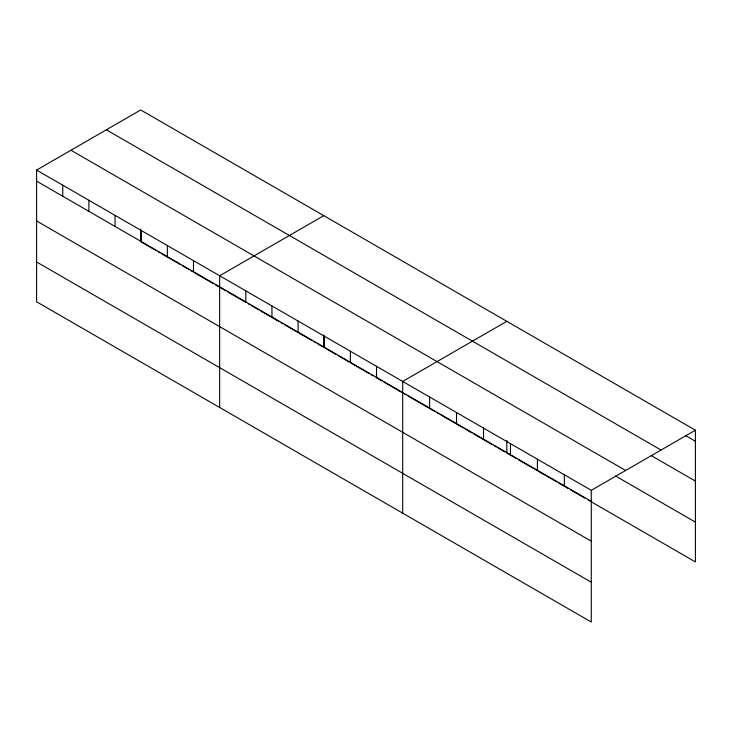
<?xml version="1.0" encoding="UTF-8"?>
<svg xmlns="http://www.w3.org/2000/svg" width="732" height="732" viewBox="0 0 732 732"><rect width="100%" height="100%" fill="white"/><g stroke="black" fill="none" stroke-linecap="round" stroke-linejoin="round"><path stroke-width="1.1" d="M591.282 541.195L591.282 490.321L36.6 170.08L36.6 301.794L591.282 622.035L591.282 541.195L36.6 220.954M588.592 500.258L695.4 561.92L695.4 430.206L140.718 109.965L36.6 170.08M323.764 215.647L219.646 275.763L219.646 407.468M506.809 321.33L402.692 381.436L402.692 513.15M591.282 490.321L695.4 430.206M685.774 435.714L695.4 441.268M106.36 129.802L661.042 450.043M651.141 455.533L695.4 481.08M70.958 150.243L625.64 470.484M615.539 476.001L695.4 522.108M36.6 181.143L591.282 501.383M141.688 242.237L156.218 250.628M158.149 251.744L160.088 252.86M162.028 253.977L180.429 264.6M182.369 265.725L189.14 269.632M191.079 270.758L193.019 271.874M194.959 272.99L213.36 283.613M215.29 284.73L225.95 290.888M227.881 292.004L245.321 302.069M248.221 303.743L250.161 304.86M252.092 305.985L258.872 309.892M260.812 311.018L270.501 316.608M271.462 317.166L279.212 321.641M281.152 322.757L283.092 323.873M285.023 324.99L296.643 331.706M297.613 332.264L312.143 340.645M314.083 341.771L316.014 342.887M317.953 344.003L336.354 354.627M338.294 355.743L348.944 361.901M350.884 363.017L369.285 373.64M371.216 374.757L373.155 375.873M376.065 377.556L381.875 380.905M383.806 382.022L402.216 392.654M404.146 393.77L406.086 394.887M408.026 396.003L435.137 411.659M437.077 412.784L439.017 413.9M440.948 415.017L463.228 427.872M465.168 428.998L471.939 432.905M473.878 434.03L480.659 437.937M481.629 438.505L492.279 444.653M494.219 445.77L496.159 446.886M498.089 448.002L504.87 451.918M516.435 458.598L506.809 453.035L506.809 440.527M518.357 459.705L533.747 468.59M534.717 469.148L556.842 481.921M558.763 483.038L568.389 488.592M570.31 489.699L584.749 498.034M36.6 261.974L591.282 582.214M564.335 474.766L564.335 485.828M537.398 459.211L537.398 470.273M510.46 443.656L510.46 454.718M483.513 428.101L483.513 439.163M456.576 412.546L456.576 423.608M429.629 396.991L429.629 408.053M376.541 366.339L376.541 377.401M350.39 351.241L350.39 362.303M324.239 336.144L324.239 347.206M323.764 334.844L323.764 347.361M298.089 321.046L298.089 332.108M271.947 305.958L271.947 317.011M245.796 290.86L245.796 301.913M193.495 260.665L193.495 271.718M167.344 245.568L167.344 256.621M141.194 230.47L141.194 241.533M140.718 229.162L140.718 241.679M115.052 215.373L115.052 226.435M88.901 200.275L88.901 211.338M62.751 185.178L62.751 196.24"/></g></svg>
